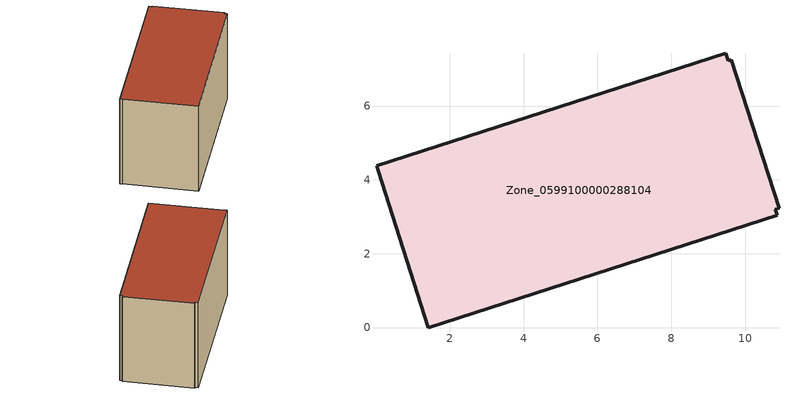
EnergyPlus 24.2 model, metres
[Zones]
Zone_0599100000288104
 floor ground (C_G): 9.48,7.42 9.54,7.22 9.62,7.25 10.92,3.23 10.82,3.2 10.87,3.05 1.42,0 0.06,4.25 0.02,4.38 z3.83
 wall outside (C_F): 9.54,7.22 9.48,7.42 0.02,4.38 0.06,4.25 1.42,0 10.87,3.05 10.82,3.2 10.92,3.23 9.62,7.25 9.54,7.22 z3.83:9.65
 roof outside (C_R): 0.06,4.25 1.42,0 10.87,3.05 10.82,3.2 10.92,3.23 9.62,7.25 9.54,7.22 9.48,7.42 0.02,4.38 z9.65
[BUILDING]
Pand.0599100000288104: North Axis=0; Terrain=City; Loads Convergence Tolerance Value=0.04; Temperature Convergence Tolerance Value=0.4; Solar Distribution=FullExterior; Maximum Number of Warmup Days=25; Minimum Number of Warmup Days=1
[Site:Location]
Rotterdam.The.Hague.AP_ZH_NLD Design_Conditions: Latitude=51.96; Longitude=4.45; Time Zone=1; Elevation=-4.5
[SITE:GROUNDTEMPERATURE:BUILDINGSURFACE]
18, 18, 18, 18, 18, 18, 18, 18, 18, 18, 18, 18
[MATERIAL] Thermal Absorptance=0.9; Solar Absorptance=0.7; Visible Absorptance=0.7
Name | Roughness | Thickness | Conductivity | Density | Specific Heat
G.TI.1946-1964 | MediumSmooth | 0.15 | 1 | 540 | 1210
F.TI.1946-1964 | Rough | 0.3 | 0.857143 | 1920 | 840
R.TI.1946-1964 | MediumRough | 0.2 | 0.277778 | 1500 | 1000
[CONSTRUCTION]
C_G: G.TI.1946-1964
C_F: F.TI.1946-1964
C_R: R.TI.1946-1964
[ZONE]
Zone_0599100000288104: Type=1; Multiplier=1; Ceiling Height=Autocalculate; Volume=Autocalculate; Floor Area=autocalculate; Part of Total Floor Area=Yes
[ZONEINFILTRATION:DESIGNFLOWRATE]
Infil_Zone_0599100000288104: Zone or ZoneList or Space or SpaceList=Zone_0599100000288104; Schedule=AlwaysOn; Design Flow Rate Calculation Method=Flow/Area; Flow Rate per Floor Area=0.003; Constant Term Coefficient=1; Temperature Term Coefficient=0; Velocity Term Coefficient=0; Velocity Squared Term Coefficient=0
[HVACTEMPLATE:ZONE:IDEALLOADSAIRSYSTEM]
Zone_0599100000288104: Maximum Heating Supply Air Temperature=50; Minimum Cooling Supply Air Temperature=13; Maximum Heating Supply Air Humidity Ratio=0.0156; Minimum Cooling Supply Air Humidity Ratio=0.0077; Heating Limit=NoLimit; Cooling Limit=NoLimit; Dehumidification Control Type=ConstantSensibleHeatRatio; Cooling Sensible Heat Ratio=0.7; Dehumidification Setpoint=60; Humidification Control Type=None; Humidification Setpoint=30; Outdoor Air Method=None; Outdoor Air Flow Rate per Person=0.00944; Outdoor Air Flow Rate per Zone Floor Area=0; Outdoor Air Flow Rate per Zone=0; Demand Controlled Ventilation Type=None; Outdoor Air Economizer Type=NoEconomizer; Heat Recovery Type=None; Sensible Heat Recovery Effectiveness=0.7; Latent Heat Recovery Effectiveness=0.65
[ZONECONTROL:THERMOSTAT]
ThermostatControl_Zone_0599100000288104: Zone or ZoneList=Zone_0599100000288104; Control Type Schedule=DualSetpointControlType; Control 1=Thermostat_Zone_0599100000288104; Temperature Difference Between Cutout And Setpoint=0
[THERMOSTATSETPOINT:DUALSETPOINT]
Thermostat_Zone_0599100000288104: Heating Setpoint Temperature Schedule=HeatingSetpoint_Zone_0599100000288104; Cooling Setpoint Temperature Schedule=CoolingSetpoint_Zone_0599100000288104
[SCHEDULE:COMPACT]
HeatingSetpoint_Zone_0599100000288104: Through: 12/31, For: AllDays, Until: 24:00, 21
CoolingSetpoint_Zone_0599100000288104: Through: 12/31, For: AllDays, Until: 24:00, 24
DualSetpointControlType: Through: 12/31, For: AllDays, Until: 24:00, 4
AlwaysOn: Through: 12/31, For: AllDays, Until: 24:00, 1
